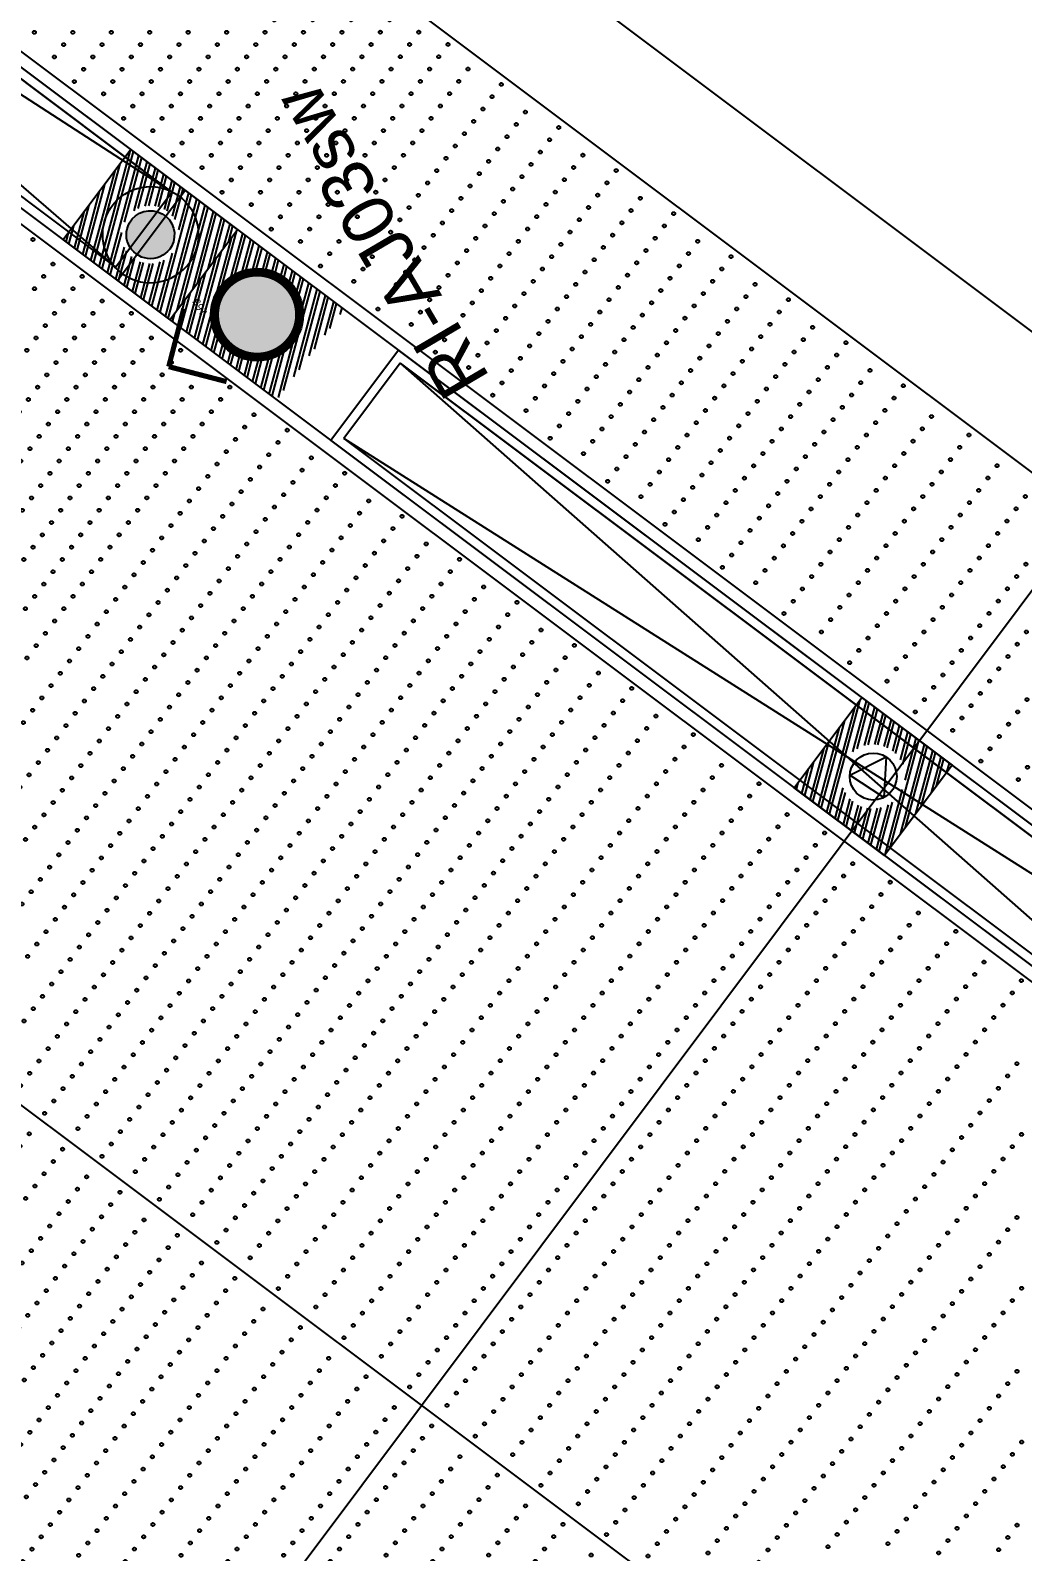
# Model space of a CAD drawing. Header units: millimetres. Extents: x 768159 to 833032, y -1374957 to -1225629.
# Drawn here: x 811909 to 813845, y -1365417 to -1362451 of the extents above; entities that cross this region are included whole.
import ezdxf
from ezdxf.enums import TextEntityAlignment as Align
from ezdxf.xclip import XClip

# ---------------------------------------------------------------- set-up
doc = ezdxf.new("R2010")
doc.units = ezdxf.units.MM
doc.header["$LTSCALE"] = 10
doc.header["$MEASUREMENT"] = 0
doc.header["$XCLIPFRAME"] = 0
doc.linetypes.add('CENTER', pattern=[50.8, 31.75, -6.35, 6.35, -6.35])
for name, color, linetype in [('I—平顶—分格线', 8, 'Continuous'), ('I—平顶—喷淋', 21, 'Continuous'), ('I—平顶—广播（喇叭）', 10, 'Continuous'), ('I—平顶—暖通', 144, 'Continuous'), ('I—平顶—灯具', 62, 'Continuous'), ('I—平顶—造型', 122, 'Continuous')]:
    doc.layers.add(name, color=color, linetype=linetype)
doc.styles.add('ARIAL', font='arial.ttf')
doc.styles.get("Standard").update_dxf_attribs({"font": 'arial.ttf'})
doc.dimstyles.new('標準', dxfattribs={"dimtxt": 2.5, "dimasz": 0.8, "dimexe": 0, "dimexo": 0, "dimgap": 1, "dimtad": 1, "dimdec": 0, "dimzin": 0, "dimdsep": 46, "dimtxsty": 'Standard', "dimblk": 'DOT', "dimcen": 1, "dimaunit": 1, "dimadec": 3, "dimazin": 0, "dimtfac": 1, "dimtdec": 0, "dimtmove": 2, "dimatfit": 3, "dimfxl": 1, "dimtolj": 1, "dimtzin": 0, "dimarcsym": 0})

# ---------------------------------------------------------------- blocks, each defined once
blk = doc.blocks.new('7890')
at = {"layer": 'I—平顶—分格线', "color": 1}
for centre in [(-2890, -20), (-2750, -20), (-2610, -20), (-2470, -20), (-2330, -20), (-2190, -20), (-2050, -20), (-2960, -35), (-2890, -50), (-2820, -35), (-2750, -50), (-2680, -35), (-2610, -50), (-2540, -35), (-2470, -50), (-2400, -35), (-2330, -50), (-2260, -35), (-2190, -50), (-2120, -35), (-2050, -50), (-1980, -35), (-2960, -65), (-2890, -80), (-2820, -65), (-2750, -80), (-2680, -65), (-2610, -80), (-2540, -65), (-2470, -80), (-2400, -65), (-2330, -80), (-2260, -65), (-2190, -80), (-2120, -65), (-2050, -80), (-1980, -65), (-2960, -95), (-2890, -110), (-2820, -95), (-2750, -110), (-2680, -95), (-2610, -110), (-2540, -95), (-2470, -110), (-2400, -95), (-2330, -110), (-2260, -95), (-2190, -110), (-2120, -95), (-2050, -110), (-1980, -95), (-2960, -125), (-2890, -140), (-2820, -125), (-2750, -140), (-2680, -125), (-2610, -140), (-2540, -125), (-2470, -140), (-2400, -125), (-2330, -140), (-2260, -125), (-2190, -140), (-2120, -125), (-2050, -140), (-1980, -125), (-2960, -155), (-2890, -170), (-2820, -155), (-2750, -170), (-2680, -155), (-2610, -170), (-2540, -155), (-2470, -170), (-2400, -155), (-2330, -170), (-2260, -155), (-2190, -170), (-2120, -155), (-2050, -170), (-1980, -155), (-2960, -185), (-2890, -200), (-2820, -185), (-2750, -200), (-2680, -185), (-2610, -200), (-2540, -185), (-2470, -200), (-2400, -185), (-2330, -200), (-2260, -185), (-2190, -200), (-2120, -185), (-2050, -200), (-1980, -185), (-2960, -215), (-2890, -230), (-2820, -215), (-2750, -230), (-2680, -215), (-2610, -230), (-2540, -215), (-2470, -230), (-2400, -215), (-2330, -230), (-2260, -215), (-2190, -230), (-2120, -215), (-2050, -230), (-1980, -215), (-2960, -245), (-2890, -260), (-2820, -245), (-2750, -260), (-2680, -245), (-2610, -260), (-2540, -245), (-2470, -260), (-2400, -245), (-2330, -260), (-2260, -245), (-2190, -260), (-2120, -245), (-2050, -260), (-1980, -245), (-2960, -275), (-2890, -290), (-2820, -275), (-2750, -290), (-2680, -275), (-2610, -290), (-2540, -275), (-2470, -290), (-2400, -275), (-2330, -290), (-2260, -275), (-2190, -290), (-2120, -275), (-2050, -290), (-1980, -275), (-2960, -305), (-2890, -320), (-2820, -305), (-2750, -320), (-2680, -305), (-2610, -320), (-2540, -305), (-2470, -320), (-2400, -305), (-2330, -320), (-2260, -305), (-2190, -320), (-2120, -305), (-2050, -320), (-1980, -305), (-2960, -335), (-2890, -350), (-2820, -335), (-2750, -350), (-2680, -335), (-2610, -350), (-2540, -335), (-2470, -350), (-2400, -335), (-2330, -350), (-2260, -335), (-2190, -350), (-2120, -335), (-2050, -350), (-1980, -335), (-2960, -365), (-2890, -380), (-2820, -365), (-2750, -380), (-2680, -365), (-2610, -380), (-2540, -365), (-2470, -380), (-2400, -365), (-2330, -380), (-2260, -365), (-2190, -380), (-2120, -365), (-2050, -380), (-1980, -365), (-2960, -395), (-2890, -410), (-2820, -395), (-2750, -410), (-2680, -395), (-2610, -410), (-2540, -395), (-2470, -410), (-2400, -395), (-2330, -410), (-2260, -395), (-2190, -410), (-2120, -395), (-2050, -410), (-1980, -395), (-2960, -425), (-2890, -440), (-2820, -425), (-2750, -440), (-2680, -425), (-2610, -440), (-2540, -425), (-2470, -440), (-2400, -425), (-2330, -440), (-2260, -425), (-2190, -440), (-2120, -425), (-2050, -440), (-1980, -425), (-2960, -455), (-2890, -470), (-2820, -455), (-2750, -470), (-2680, -455), (-2610, -470), (-2540, -455), (-2470, -470), (-2400, -455), (-2330, -470), (-2260, -455), (-2190, -470), (-2120, -455), (-2050, -470), (-1980, -455), (-2960, -485), (-2890, -500), (-2820, -485), (-2750, -500), (-2680, -485), (-2610, -500), (-2540, -485), (-2470, -500), (-2400, -485), (-2330, -500), (-2260, -485), (-2190, -500), (-2120, -485), (-2050, -500), (-1980, -485), (-2960, -515), (-2890, -530), (-2820, -515), (-2750, -530), (-2680, -515), (-2610, -530), (-2540, -515), (-2470, -530), (-2400, -515), (-2330, -530), (-2260, -515), (-2190, -530), (-2120, -515), (-2050, -530), (-1980, -515), (-2960, -545), (-2890, -560), (-2820, -545), (-2750, -560), (-2680, -545), (-2610, -560), (-2540, -545), (-2470, -560), (-2400, -545), (-2330, -560), (-2260, -545), (-2190, -560), (-2120, -545), (-2050, -560), (-1980, -545), (-2960, -575), (-2890, -590), (-2820, -575), (-2750, -590), (-2680, -575), (-2610, -590), (-2540, -575), (-2470, -590), (-2400, -575), (-2330, -590), (-2260, -575), (-2190, -590), (-2120, -575), (-2050, -590), (-1980, -575), (-2960, -605), (-2890, -620), (-2820, -605), (-2750, -620), (-2680, -605), (-2610, -620), (-2540, -605), (-2470, -620), (-2400, -605), (-2330, -620), (-2260, -605), (-2190, -620), (-2120, -605), (-2050, -620), (-1980, -605), (-2960, -635), (-2890, -650), (-2820, -635), (-2750, -650), (-2680, -635), (-2610, -650), (-2540, -635), (-2470, -650), (-2400, -635), (-2330, -650), (-2260, -635), (-2190, -650), (-2120, -635), (-2050, -650), (-1980, -635), (-2960, -665), (-2890, -680), (-2820, -665), (-2750, -680), (-2680, -665), (-2610, -680), (-2540, -665), (-2470, -680), (-2400, -665), (-2330, -680), (-2260, -665), (-2190, -680), (-2120, -665), (-2050, -680), (-1980, -665), (-2960, -695), (-2890, -710), (-2820, -695), (-2750, -710), (-2680, -695), (-2610, -710), (-2540, -695), (-2470, -710), (-2400, -695), (-2330, -710), (-2260, -695), (-2190, -710), (-2120, -695), (-2050, -710), (-1980, -695), (-2960, -725), (-2890, -740), (-2820, -725), (-2750, -740), (-2680, -725), (-2610, -740), (-2540, -725), (-2470, -740), (-2400, -725), (-2330, -740), (-2260, -725), (-2190, -740), (-2120, -725), (-2050, -740), (-1980, -725), (-2960, -755), (-2890, -770), (-2820, -755), (-2750, -770), (-2680, -755), (-2610, -770), (-2540, -755), (-2470, -770), (-2400, -755), (-2330, -770), (-2260, -755), (-2190, -770), (-2120, -755), (-2050, -770), (-1980, -755), (-2960, -785), (-2890, -800), (-2820, -785), (-2750, -800), (-2680, -785), (-2610, -800), (-2540, -785), (-2470, -800), (-2400, -785), (-2330, -800), (-2260, -785), (-2190, -800), (-2120, -785), (-2050, -800), (-1980, -785), (-2960, -815), (-2890, -830), (-2820, -815), (-2750, -830), (-2680, -815), (-2610, -830), (-2540, -815), (-2470, -830), (-2400, -815), (-2330, -830), (-2260, -815), (-2190, -830), (-2120, -815), (-2050, -830), (-1980, -815), (-2960, -845), (-2890, -860), (-2820, -845), (-2750, -860), (-2680, -845), (-2610, -860), (-2540, -845), (-2470, -860), (-2400, -845), (-2330, -860), (-2260, -845), (-2190, -860), (-2120, -845), (-2050, -860), (-1980, -845), (-2960, -875), (-2890, -890), (-2820, -875), (-2750, -890), (-2680, -875), (-2610, -890), (-2540, -875), (-2470, -890), (-2400, -875), (-2330, -890), (-2260, -875), (-2190, -890), (-2120, -875), (-2050, -890), (-1980, -875), (-2960, -905), (-2890, -920), (-2820, -905), (-2750, -920), (-2680, -905), (-2610, -920), (-2540, -905), (-2470, -920), (-2400, -905), (-2330, -920), (-2260, -905), (-2190, -920), (-2120, -905), (-2050, -920), (-1980, -905), (-2960, -935), (-2890, -950), (-2820, -935), (-2750, -950), (-2680, -935), (-2610, -950), (-2540, -935), (-2470, -950), (-2400, -935), (-2330, -950), (-2260, -935), (-2190, -950), (-2120, -935), (-2050, -950), (-1980, -935), (-2960, -965), (-2890, -980), (-2820, -965), (-2750, -980), (-2680, -965), (-2610, -980), (-2540, -965), (-2470, -980), (-2400, -965), (-2330, -980), (-2260, -965), (-2190, -980), (-2120, -965), (-2050, -980), (-1980, -965), (-2960, -995), (-2890, -1010), (-2820, -995), (-2750, -1010), (-2680, -995), (-2610, -1010), (-2540, -995), (-2470, -1010), (-2400, -995), (-2330, -1010), (-2260, -995), (-2190, -1010), (-2120, -995), (-2050, -1010), (-1980, -995), (-2960, -1025), (-2890, -1040), (-2820, -1025), (-2750, -1040), (-2680, -1025), (-2610, -1040), (-2540, -1025), (-2470, -1040), (-2400, -1025), (-2330, -1040), (-2260, -1025), (-2190, -1040), (-2120, -1025), (-2050, -1040), (-1980, -1025), (-2960, -1055), (-2890, -1070), (-2820, -1055), (-2750, -1070), (-2680, -1055), (-2610, -1070), (-2540, -1055), (-2470, -1070), (-2400, -1055), (-2330, -1070), (-2260, -1055), (-2190, -1070), (-2120, -1055), (-2050, -1070), (-1980, -1055), (-2960, -1085), (-2890, -1100), (-2820, -1085), (-2750, -1100), (-2680, -1085), (-2610, -1100), (-2540, -1085), (-2470, -1100), (-2400, -1085), (-2330, -1100), (-2260, -1085), (-2190, -1100), (-2120, -1085), (-2050, -1100), (-1980, -1085), (-2960, -1115), (-2890, -1130), (-2820, -1115), (-2750, -1130), (-2680, -1115), (-2610, -1130), (-2540, -1115), (-2470, -1130), (-2400, -1115), (-2330, -1130), (-2260, -1115), (-2190, -1130), (-2120, -1115), (-2050, -1130), (-1980, -1115), (-2960, -1145), (-2820, -1145), (-2680, -1145), (-2540, -1145), (-2400, -1145), (-2260, -1145), (-2120, -1145), (-1980, -1145), (-2960, -1175), (-2890, -1160), (-2820, -1175), (-2750, -1160), (-2680, -1175), (-2610, -1160), (-2540, -1175), (-2470, -1160), (-2400, -1175), (-2330, -1160), (-2260, -1175), (-2190, -1160), (-2120, -1175), (-2050, -1160), (-1980, -1175), (-2960, -1205), (-2890, -1190), (-2820, -1205), (-2750, -1190), (-2680, -1205), (-2610, -1190), (-2540, -1205), (-2470, -1190), (-2400, -1205), (-2330, -1190), (-2260, -1205), (-2190, -1190), (-2120, -1205), (-2050, -1190), (-1980, -1205), (-2960, -1235), (-2890, -1220), (-2820, -1235), (-2750, -1220), (-2680, -1235), (-2610, -1220), (-2540, -1235), (-2470, -1220), (-2400, -1235), (-2330, -1220), (-2260, -1235), (-2190, -1220), (-2120, -1235), (-2050, -1220), (-1980, -1235), (-2960, -1265), (-2890, -1250), (-2820, -1265), (-2750, -1250), (-2680, -1265), (-2610, -1250), (-2540, -1265), (-2470, -1250), (-2400, -1265), (-2330, -1250), (-2260, -1265), (-2190, -1250), (-2120, -1265), (-2050, -1250), (-1980, -1265), (-2960, -1295), (-2890, -1280), (-2820, -1295), (-2750, -1280), (-2680, -1295), (-2610, -1280), (-2540, -1295), (-2470, -1280), (-2400, -1295), (-2330, -1280), (-2260, -1295), (-2190, -1280), (-2120, -1295), (-2050, -1280), (-1980, -1295), (-2960, -1325), (-2890, -1310), (-2820, -1325), (-2750, -1310), (-2680, -1325), (-2610, -1310), (-2540, -1325), (-2470, -1310), (-2400, -1325), (-2330, -1310), (-2260, -1325), (-2190, -1310), (-2120, -1325), (-2050, -1310), (-1980, -1325), (-2960, -1355), (-2890, -1340), (-2820, -1355), (-2750, -1340), (-2680, -1355), (-2610, -1340), (-2540, -1355), (-2470, -1340), (-2400, -1355), (-2330, -1340), (-2260, -1355), (-2190, -1340), (-2120, -1355), (-2050, -1340), (-1980, -1355), (-2960, -1385), (-2890, -1370), (-2820, -1385), (-2750, -1370), (-2680, -1385), (-2610, -1370), (-2540, -1385), (-2470, -1370), (-2400, -1385), (-2330, -1370), (-2260, -1385), (-2190, -1370), (-2120, -1385), (-2050, -1370), (-1980, -1385)]:
    blk.add_circle(centre, 3, dxfattribs=at)
at = {"layer": 'I—平顶—分格线', "color": 3}
for centre in [(-1910, -20), (-1750, -20), (-1590, -20), (-1430, -20), (-1270, -20), (-1110, -20), (-1910, -50), (-1830, -35), (-1750, -50), (-1670, -35), (-1590, -50), (-1510, -35), (-1430, -50), (-1350, -35), (-1270, -50), (-1190, -35), (-1110, -50), (-1030, -35), (-1910, -80), (-1830, -65), (-1750, -80), (-1670, -65), (-1590, -80), (-1510, -65), (-1430, -80), (-1350, -65), (-1270, -80), (-1190, -65), (-1110, -80), (-1030, -65), (-1910, -110), (-1830, -95), (-1750, -110), (-1670, -95), (-1590, -110), (-1510, -95), (-1430, -110), (-1350, -95), (-1270, -110), (-1190, -95), (-1110, -110), (-1030, -95), (-1910, -140), (-1830, -125), (-1750, -140), (-1670, -125), (-1590, -140), (-1510, -125), (-1430, -140), (-1350, -125), (-1270, -140), (-1190, -125), (-1110, -140), (-1030, -125), (-1910, -170), (-1830, -155), (-1750, -170), (-1670, -155), (-1590, -170), (-1510, -155), (-1430, -170), (-1350, -155), (-1270, -170), (-1190, -155), (-1110, -170), (-1030, -155), (-1910, -200), (-1830, -185), (-1750, -200), (-1670, -185), (-1590, -200), (-1510, -185), (-1430, -200), (-1350, -185), (-1270, -200), (-1190, -185), (-1110, -200), (-1030, -185), (-1910, -230), (-1830, -215), (-1750, -230), (-1670, -215), (-1590, -230), (-1510, -215), (-1430, -230), (-1350, -215), (-1270, -230), (-1190, -215), (-1110, -230), (-1030, -215), (-1910, -260), (-1830, -245), (-1750, -260), (-1670, -245), (-1590, -260), (-1510, -245), (-1430, -260), (-1350, -245), (-1270, -260), (-1190, -245), (-1110, -260), (-1030, -245), (-1910, -290), (-1830, -275), (-1750, -290), (-1670, -275), (-1590, -290), (-1510, -275), (-1430, -290), (-1350, -275), (-1270, -290), (-1190, -275), (-1110, -290), (-1030, -275), (-1910, -320), (-1830, -305), (-1750, -320), (-1670, -305), (-1590, -320), (-1510, -305), (-1430, -320), (-1350, -305), (-1270, -320), (-1190, -305), (-1110, -320), (-1030, -305), (-1910, -350), (-1830, -335), (-1750, -350), (-1670, -335), (-1590, -350), (-1510, -335), (-1430, -350), (-1350, -335), (-1270, -350), (-1190, -335), (-1110, -350), (-1030, -335), (-1910, -380), (-1830, -365), (-1750, -380), (-1670, -365), (-1590, -380), (-1510, -365), (-1430, -380), (-1350, -365), (-1270, -380), (-1190, -365), (-1110, -380), (-1030, -365), (-1910, -410), (-1830, -395), (-1750, -410), (-1670, -395), (-1590, -410), (-1510, -395), (-1430, -410), (-1350, -395), (-1270, -410), (-1190, -395), (-1110, -410), (-1030, -395), (-1910, -440), (-1830, -425), (-1750, -440), (-1670, -425), (-1590, -440), (-1510, -425), (-1430, -440), (-1350, -425), (-1270, -440), (-1190, -425), (-1110, -440), (-1030, -425), (-1910, -470), (-1830, -455), (-1750, -470), (-1670, -455), (-1590, -470), (-1510, -455), (-1430, -470), (-1350, -455), (-1270, -470), (-1190, -455), (-1110, -470), (-1030, -455), (-1910, -500), (-1830, -485), (-1750, -500), (-1670, -485), (-1590, -500), (-1510, -485), (-1430, -500), (-1350, -485), (-1270, -500), (-1190, -485), (-1110, -500), (-1030, -485), (-1910, -530), (-1830, -515), (-1750, -530), (-1670, -515), (-1590, -530), (-1510, -515), (-1430, -530), (-1350, -515), (-1270, -530), (-1190, -515), (-1110, -530), (-1030, -515), (-1910, -560), (-1830, -545), (-1750, -560), (-1670, -545), (-1590, -560), (-1510, -545), (-1430, -560), (-1350, -545), (-1270, -560), (-1190, -545), (-1110, -560), (-1030, -545), (-1910, -590), (-1830, -575), (-1750, -590), (-1670, -575), (-1590, -590), (-1510, -575), (-1430, -590), (-1350, -575), (-1270, -590), (-1190, -575), (-1110, -590), (-1030, -575), (-1910, -620), (-1830, -605), (-1750, -620), (-1670, -605), (-1590, -620), (-1510, -605), (-1430, -620), (-1350, -605), (-1270, -620), (-1190, -605), (-1110, -620), (-1030, -605), (-1910, -650), (-1830, -635), (-1750, -650), (-1670, -635), (-1590, -650), (-1510, -635), (-1430, -650), (-1350, -635), (-1270, -650), (-1190, -635), (-1110, -650), (-1030, -635), (-1910, -680), (-1830, -665), (-1750, -680), (-1670, -665), (-1590, -680), (-1510, -665), (-1430, -680), (-1350, -665), (-1270, -680), (-1190, -665), (-1110, -680), (-1030, -665), (-1910, -710), (-1830, -695), (-1750, -710), (-1670, -695), (-1590, -710), (-1510, -695), (-1430, -710), (-1350, -695), (-1270, -710), (-1190, -695), (-1110, -710), (-1030, -695), (-1910, -740), (-1830, -725), (-1750, -740), (-1670, -725), (-1590, -740), (-1510, -725), (-1430, -740), (-1350, -725), (-1270, -740), (-1190, -725), (-1110, -740), (-1030, -725), (-1910, -770), (-1830, -755), (-1750, -770), (-1670, -755), (-1590, -770), (-1510, -755), (-1430, -770), (-1350, -755), (-1270, -770), (-1190, -755), (-1110, -770), (-1030, -755), (-1910, -800), (-1830, -785), (-1750, -800), (-1670, -785), (-1590, -800), (-1510, -785), (-1430, -800), (-1350, -785), (-1270, -800), (-1190, -785), (-1110, -800), (-1030, -785), (-1910, -830), (-1830, -815), (-1750, -830), (-1670, -815), (-1590, -830), (-1510, -815), (-1430, -830), (-1350, -815), (-1270, -830), (-1190, -815), (-1110, -830), (-1030, -815), (-1910, -860), (-1830, -845), (-1750, -860), (-1670, -845), (-1590, -860), (-1510, -845), (-1430, -860), (-1350, -845), (-1270, -860), (-1190, -845), (-1110, -860), (-1030, -845), (-1910, -890), (-1830, -875), (-1750, -890), (-1670, -875), (-1590, -890), (-1510, -875), (-1430, -890), (-1350, -875), (-1270, -890), (-1190, -875), (-1110, -890), (-1030, -875), (-1910, -920), (-1830, -905), (-1750, -920), (-1670, -905), (-1590, -920), (-1510, -905), (-1430, -920), (-1350, -905), (-1270, -920), (-1190, -905), (-1110, -920), (-1030, -905), (-1910, -950), (-1830, -935), (-1750, -950), (-1670, -935), (-1590, -950), (-1510, -935), (-1430, -950), (-1350, -935), (-1270, -950), (-1190, -935), (-1110, -950), (-1030, -935), (-1910, -980), (-1830, -965), (-1750, -980), (-1670, -965), (-1590, -980), (-1510, -965), (-1430, -980), (-1350, -965), (-1270, -980), (-1190, -965), (-1110, -980), (-1030, -965), (-1910, -1010), (-1830, -995), (-1750, -1010), (-1670, -995), (-1590, -1010), (-1510, -995), (-1430, -1010), (-1350, -995), (-1270, -1010), (-1190, -995), (-1110, -1010), (-1030, -995), (-1910, -1040), (-1830, -1025), (-1750, -1040), (-1670, -1025), (-1590, -1040), (-1510, -1025), (-1430, -1040), (-1350, -1025), (-1270, -1040), (-1190, -1025), (-1110, -1040), (-1030, -1025), (-1910, -1070), (-1830, -1055), (-1750, -1070), (-1670, -1055), (-1590, -1070), (-1510, -1055), (-1430, -1070), (-1350, -1055), (-1270, -1070), (-1190, -1055), (-1110, -1070), (-1030, -1055), (-1910, -1100), (-1830, -1085), (-1750, -1100), (-1670, -1085), (-1590, -1100), (-1510, -1085), (-1430, -1100), (-1350, -1085), (-1270, -1100), (-1190, -1085), (-1110, -1100), (-1030, -1085), (-1910, -1130), (-1830, -1115), (-1750, -1130), (-1670, -1115), (-1590, -1130), (-1510, -1115), (-1430, -1130), (-1350, -1115), (-1270, -1130), (-1190, -1115), (-1110, -1130), (-1030, -1115), (-1830, -1145), (-1670, -1145), (-1510, -1145), (-1350, -1145), (-1190, -1145), (-1030, -1145), (-1910, -1160), (-1830, -1175), (-1750, -1160), (-1670, -1175), (-1590, -1160), (-1510, -1175), (-1430, -1160), (-1350, -1175), (-1270, -1160), (-1190, -1175), (-1110, -1160), (-1030, -1175), (-1910, -1190), (-1830, -1205), (-1750, -1190), (-1670, -1205), (-1590, -1190), (-1510, -1205), (-1430, -1190), (-1350, -1205), (-1270, -1190), (-1190, -1205), (-1110, -1190), (-1030, -1205), (-1910, -1220), (-1830, -1235), (-1750, -1220), (-1670, -1235), (-1590, -1220), (-1510, -1235), (-1430, -1220), (-1350, -1235), (-1270, -1220), (-1190, -1235), (-1110, -1220), (-1030, -1235), (-1910, -1250), (-1830, -1265), (-1750, -1250), (-1670, -1265), (-1590, -1250), (-1510, -1265), (-1430, -1250), (-1350, -1265), (-1270, -1250), (-1190, -1265), (-1110, -1250), (-1030, -1265), (-1910, -1280), (-1830, -1295), (-1750, -1280), (-1670, -1295), (-1590, -1280), (-1510, -1295), (-1430, -1280), (-1350, -1295), (-1270, -1280), (-1190, -1295), (-1110, -1280), (-1030, -1295), (-1910, -1310), (-1830, -1325), (-1750, -1310), (-1670, -1325), (-1590, -1310), (-1510, -1325), (-1430, -1310), (-1350, -1325), (-1270, -1310), (-1190, -1325), (-1110, -1310), (-1030, -1325), (-1910, -1340), (-1830, -1355), (-1750, -1340), (-1670, -1355), (-1590, -1340), (-1510, -1355), (-1430, -1340), (-1350, -1355), (-1270, -1340), (-1190, -1355), (-1110, -1340), (-1030, -1355), (-1910, -1370), (-1830, -1385), (-1750, -1370), (-1670, -1385), (-1590, -1370), (-1510, -1385), (-1430, -1370), (-1350, -1385), (-1270, -1370), (-1190, -1385), (-1110, -1370), (-1030, -1385)]:
    blk.add_circle(centre, 3, dxfattribs=at)
at = {"layer": 'I—平顶—分格线'}
for centre in [(-940, -170), (-940, -200), (-940, -230), (-940, -260), (-940, -290), (-850, -275), (-940, -320), (-850, -305), (-940, -350), (-850, -335), (-940, -380), (-850, -365), (-940, -410), (-850, -395), (-760, -410), (-940, -440), (-850, -425), (-760, -440), (-940, -470), (-850, -455), (-760, -470), (-940, -500), (-850, -485), (-760, -500), (-940, -530), (-850, -515), (-760, -530), (-670, -515), (-940, -560), (-850, -545), (-760, -560), (-670, -545), (-940, -590), (-850, -575), (-760, -590), (-670, -575), (-940, -620), (-850, -605), (-760, -620), (-670, -605), (-940, -650), (-850, -635), (-760, -650), (-670, -635), (-580, -650), (-940, -680), (-850, -665), (-760, -680), (-670, -665), (-580, -680), (-940, -710), (-850, -695), (-760, -710), (-670, -695), (-580, -710), (-940, -740), (-850, -725), (-760, -740), (-670, -725), (-580, -740), (-940, -770), (-850, -755), (-760, -770), (-670, -755), (-580, -770), (-490, -755), (-940, -800), (-850, -785), (-760, -800), (-670, -785), (-580, -800), (-490, -785), (-940, -830), (-850, -815), (-760, -830), (-670, -815), (-580, -830), (-490, -815), (-940, -860), (-850, -845), (-760, -860), (-670, -845), (-580, -860), (-490, -845), (-940, -890), (-850, -875), (-760, -890), (-670, -875), (-580, -890), (-490, -875), (-400, -890), (-940, -920), (-850, -905), (-760, -920), (-670, -905), (-580, -920), (-490, -905), (-400, -920), (-940, -950), (-850, -935), (-760, -950), (-670, -935), (-580, -950), (-490, -935), (-400, -950), (-940, -980), (-850, -965), (-760, -980), (-670, -965), (-580, -980), (-490, -965), (-940, -1010), (-850, -995), (-760, -1010), (-670, -995), (-580, -1010), (-490, -995), (-940, -1040), (-850, -1025), (-760, -1040), (-670, -1025), (-580, -1040), (-490, -1025), (-940, -1070), (-850, -1055), (-760, -1070), (-670, -1055), (-580, -1070), (-940, -1100), (-850, -1085), (-760, -1100), (-670, -1085), (-940, -1130), (-850, -1115), (-760, -1130), (-670, -1115), (-850, -1145), (-670, -1145), (-940, -1160), (-850, -1175), (-760, -1160), (-940, -1190), (-850, -1205), (-760, -1190), (-940, -1220), (-850, -1235), (-760, -1220), (-940, -1250), (-850, -1265), (-760, -1250), (-940, -1280), (-850, -1295), (-760, -1280), (-670, -1295), (-940, -1310), (-850, -1325), (-760, -1310), (-670, -1325), (-940, -1340), (-850, -1355), (-760, -1340), (-670, -1355), (-940, -1370), (-850, -1385), (-760, -1370), (-670, -1385)]:
    blk.add_circle(centre, 3, dxfattribs=at)
blk = doc.blocks.new('4560')
at = {"layer": 'I—平顶—分格线'}
for centre in [(-380, -20), (-260, -20), (-140, -20), (-20, -20), (-440, -35), (-380, -50), (-320, -35), (-260, -50), (-200, -35), (-140, -50), (-80, -35), (-20, -50), (-380, -80), (-320, -65), (-260, -80), (-200, -65), (-140, -80), (-80, -65), (-20, -80), (-380, -110), (-320, -95), (-260, -110), (-200, -95), (-140, -110), (-80, -95), (-20, -110), (-320, -125), (-260, -140), (-200, -125), (-140, -140), (-80, -125), (-20, -140), (-320, -155), (-260, -170), (-200, -155), (-140, -170), (-80, -155), (-20, -170), (-320, -185), (-260, -200), (-200, -185), (-140, -200), (-80, -185), (-20, -200), (-320, -215), (-260, -230), (-200, -215), (-140, -230), (-80, -215), (-20, -230), (-380, -260), (-320, -245), (-260, -260), (-200, -245), (-140, -260), (-80, -245), (-20, -260), (-380, -290), (-320, -275), (-260, -290), (-200, -275), (-140, -290), (-80, -275), (-20, -290), (-440, -305), (-380, -320), (-320, -305), (-260, -320), (-200, -305), (-140, -320), (-80, -305), (-20, -320), (-500, -350), (-440, -335), (-380, -350), (-320, -335), (-260, -350), (-200, -335), (-140, -350), (-80, -335), (-20, -350), (-500, -380), (-440, -365), (-380, -380), (-320, -365), (-260, -380), (-200, -365), (-140, -380), (-80, -365), (-20, -380), (-560, -395), (-500, -410), (-440, -395), (-380, -410), (-320, -395), (-260, -410), (-200, -395), (-140, -410), (-80, -395), (-20, -410), (-620, -440), (-560, -425), (-500, -440), (-440, -425), (-380, -440), (-320, -425), (-260, -440), (-200, -425), (-140, -440), (-80, -425), (-20, -440), (-620, -470), (-560, -455), (-500, -470), (-440, -455), (-380, -470), (-320, -455), (-260, -470), (-200, -455), (-140, -470), (-80, -455), (-20, -470), (-680, -485), (-620, -500), (-560, -485), (-500, -500), (-440, -485), (-380, -500), (-320, -485), (-260, -500), (-200, -485), (-140, -500), (-80, -485), (-20, -500), (-620, -530), (-560, -515), (-500, -530), (-440, -515), (-380, -530), (-320, -515), (-260, -530), (-200, -515), (-140, -530), (-80, -515), (-20, -530), (-620, -560), (-560, -545), (-500, -560), (-440, -545), (-380, -560), (-320, -545), (-260, -560), (-200, -545), (-140, -560), (-80, -545), (-20, -560), (-560, -575), (-500, -590), (-440, -575), (-380, -590), (-320, -575), (-260, -590), (-200, -575), (-140, -590), (-80, -575), (-20, -590), (-560, -605), (-500, -620), (-440, -605), (-380, -620), (-320, -605), (-260, -620), (-200, -605), (-140, -620), (-80, -605), (-20, -620), (-560, -635), (-500, -650), (-440, -635), (-380, -650), (-320, -635), (-260, -650), (-200, -635), (-140, -650), (-80, -635), (-20, -650), (-500, -680), (-440, -665), (-380, -680), (-320, -665), (-260, -680), (-200, -665), (-140, -680), (-80, -665), (-20, -680), (-500, -710), (-440, -695), (-380, -710), (-320, -695), (-260, -710), (-200, -695), (-140, -710), (-80, -695), (-20, -710), (-500, -740), (-440, -725), (-380, -740), (-320, -725), (-260, -740), (-200, -725), (-140, -740), (-80, -725), (-20, -740), (-440, -755), (-380, -770), (-320, -755), (-260, -770), (-200, -755), (-140, -770), (-80, -755), (-20, -770), (-440, -785), (-380, -800), (-320, -785), (-260, -800), (-200, -785), (-140, -800), (-80, -785), (-20, -800), (-440, -815), (-380, -830), (-320, -815), (-260, -830), (-200, -815), (-140, -830), (-80, -815), (-20, -830), (-380, -860), (-320, -845), (-260, -860), (-200, -845), (-140, -860), (-80, -845), (-20, -860), (-380, -890), (-320, -875), (-260, -890), (-200, -875), (-140, -890), (-80, -875), (-20, -890), (-320, -905), (-260, -920), (-200, -905), (-140, -920), (-80, -905), (-20, -920), (-320, -935), (-260, -950), (-200, -935), (-140, -950), (-80, -935), (-20, -950), (-320, -965), (-260, -980), (-200, -965), (-140, -980), (-80, -965), (-20, -980), (-260, -1010), (-200, -995), (-140, -1010), (-80, -995), (-20, -1010), (-260, -1040), (-200, -1025), (-140, -1040), (-80, -1025), (-20, -1040), (-200, -1055), (-140, -1070), (-80, -1055), (-20, -1070), (-200, -1085), (-140, -1100), (-80, -1085), (-20, -1100), (-200, -1115), (-140, -1130), (-80, -1115), (-20, -1130), (-80, -1145), (-140, -1160), (-80, -1175), (-20, -1160), (-140, -1190), (-80, -1205), (-20, -1190), (-140, -1220), (-80, -1235), (-20, -1220), (-80, -1265), (-20, -1250), (-80, -1295), (-20, -1280), (-20, -1310), (-20, -1340), (-20, -1370)]:
    blk.add_circle(centre, 3, dxfattribs=at)
blk = doc.blocks.new('*U1713')
for p, q in [((-968.6, 85.3), (-56.9, 85.3)), ((-56.9, 85.3), (-56.9, 0)), ((-64, 78.2), (-961.5, 78.2)), ((-961.5, 78.2), (-64, 78.2)), ((-64, 78.2), (-961.5, 7.1)), ((-961.5, 78.2), (-64, 7.1)), ((-64, 78.2), (-64, 7.1)), ((-56.9, 0), (-968.6, 0)), ((-64, 7.1), (-961.5, 7.1))]:
    blk.add_line(p, q)
blk = doc.blocks.new('*U1708')
for p, q in [((-1019, 85.3), (1.3, 85.3)), ((-1019, 0), (-1019, 85.3)), ((-5.9, 78.2), (-1011.9, 78.2)), ((-1011.9, 78.2), (-5.9, 78.2)), ((-1011.9, 7.1), (-1011.9, 78.2)), ((-5.9, 78.2), (-1011.9, 7.1)), ((-1011.9, 78.2), (-5.9, 7.1)), ((1.3, 0), (-1019, 0)), ((-5.9, 7.1), (-1011.9, 7.1))]:
    blk.add_line(p, q)
blk = doc.blocks.new('吸顶扬声器')
for p, q in [((-58, -33.5), (0, 67)), ((0, 67), (58, -33.5)), ((58, -33.5), (-58, -33.5))]:
    blk.add_line(p, q)
blk.add_circle((0, 0), 67.2)
blk = doc.blocks.new('上下喷1111')
h = blk.add_hatch(color=256)
h.dxf.hatch_style = 1
edge = h.paths.add_edge_path()
edge.add_arc((0, 0), 0.5, 0, 180)
edge.add_arc((0, 0), 0.5, 180, 360)
at = {"elevation": 0}
for points in [[(-1, 0, -1), (1, 0, 0.084041)], [(-1, 0, 1), (1, 0, -0.084041)]]:
    blk.add_lwpolyline(points, format="xyb", dxfattribs=at)
blk.add_lwpolyline([(0.5, 0, 1), (-0.5, 0, 1)], format="xyb", close=True, dxfattribs=at)
blk = doc.blocks.new('*D175')
at = {"layer": 'Defpoints', "color": 0, "transparency": 16777216}
for p in [(82.5, 69.3), (82.5, 0), (-82.5, 0)]:
    blk.add_point(p, dxfattribs=at)
at = {"color": 0, "transparency": 16777216, "insert": (69.3, 88.9), "char_height": 15, "attachment_point": 5}
blk.add_mtext('\\A1;165', dxfattribs=at)
blk = doc.blocks.new('_Dot')
at = {"color": 0, "linetype": 'ByBlock', "lineweight": -2}
blk.add_line((-0.5, 0), (-1, 0), dxfattribs=at)
at = {"color": 0, "linetype": 'ByBlock', "const_width": 0.5}
blk.add_lwpolyline([(-0.25, 0, 1), (0.25, 0, 1)], format="xyb", close=True, dxfattribs=at)
blk = doc.blocks.new('*U171')
h = blk.add_hatch(color=256)
edge = h.paths.add_edge_path()
edge.add_arc((0, 0), 82.5, -90, 90, ccw=False)
edge.add_arc((0, 0), 82.5, 90, 270, ccw=False)
at = {"const_width": 16.5}
blk.add_lwpolyline([(82.5, 0, 0.414214), (0, 82.5, 0.414214), (-82.5, 0, 0.414214), (0, -82.5, 0.414214)], format="xyb", close=True, dxfattribs=at)
dim = blk.add_linear_dim(base=(82.5, 69.3), p1=(-82.5, 0), p2=(82.5, 0), dimstyle='標準', override={"dimtxt": 15, "dimgap": 5, "dimse1": 1, "dimse2": 1, "dimsd1": 1, "dimsd2": 1})
dim.commit()
dim.dimension.update_dxf_attribs({"geometry": '*D175', "text_midpoint": (69.3, 88.9), "dimtype": 160})
blk = doc.blocks.new('*U172')
at = {"const_width": 10}
for points in [[(0, 200), (-82.5, 117.5)], [(0, 200), (82.5, 117.5)]]:
    blk.add_lwpolyline(points, dxfattribs=at)
blk.add_blockref('*U171', (0, 0))
at = {"style": 'ARIAL'}
blk.add_text('RI-AJ03sw', height=100, dxfattribs=at).set_placement((0, -280.2), align=Align.MIDDLE_CENTER)
blk.add_text('RI-AJ03sw', height=100, dxfattribs=at).set_placement((0, -280.2), align=Align.MIDDLE_CENTER)
blk = doc.blocks.new('P1-2-T1')
at = {"layer": 'I—平顶—分格线', "extrusion": (3.04932e-09, 4.55444e-09, 1)}
h = blk.add_hatch(dxfattribs=at)
h.set_pattern_fill('ANSI32', color=256, scale=50, angle=66.8453)
h.set_pattern_definition([(111.8453421, (-1068506.924, 545886.728), (-17.40359338, -6.97692178), []), (111.8453421, (-1068503.449, 545894.855), (-17.40359338, -6.97692178), [])])
edge = h.paths.add_edge_path(flags=16)
edge.add_arc((385331.1, -57545.4), 56.2, 0, 360)
h.paths.add_polyline_path([(385461.1, -57655.3), (385461, -57435.3), (385201, -57435.4), (385201.1, -57655.4)])
h = blk.add_hatch(dxfattribs=at)
h.set_pattern_fill('ANSI32', color=256, scale=50, angle=66.8453)
h.set_pattern_definition([(111.8453421, (-1077466.836, 542866.625), (-17.40359338, -6.97692178), []), (111.8453421, (-1077463.36, 542874.752), (-17.40359338, -6.97692178), [])])
edge = h.paths.add_edge_path(flags=16)
edge.add_arc((385591.1, -57545.4), 88.2, 0, 360)
h.paths.add_polyline_path([(385461, -57435.5), (385461.1, -57655.5), (385721.1, -57655.4), (385721, -57435.5)])
h = blk.add_hatch(dxfattribs=at)
h.set_pattern_fill('ANSI32', color=256, scale=50, angle=66.8453)
h.set_pattern_definition([(111.8453421, (-1075944.628, 545886.717), (-17.40359338, -6.97692178), []), (111.8453421, (-1075941.153, 545894.844), (-17.40359338, -6.97692178), [])])
edge = h.paths.add_edge_path(flags=16)
edge.add_arc((387093.2, -57545.4), 62.5, 0, 360)
h.paths.add_polyline_path([(386983.2, -57655.3), (386983.3, -57435.4), (387203.3, -57435.4), (387203.2, -57655.4)])
at = {"layer": 'I—平顶—分格线', "extrusion": (3.04932e-09, 4.55444e-09, 1), "elevation": 0}
for points in [[(387123.3, -61780.1), (387123.3, -56330.8)], [(388593.3, -61780.1), (388593.3, -56330.8)], [(390093.3, -61780.2), (390093.3, -56330.8)], [(380923.3, -56665.4), (399263.3, -56665.4)], [(380923.3, -56885.4), (399263.3, -56885.4)], [(380923.3, -59055.4), (399263.3, -59055.4)], [(380923.3, -61225.4), (399263.3, -61225.4)], [(380923.3, -61445.4), (399263.3, -61445.4)]]:
    blk.add_lwpolyline(points, dxfattribs=at)
at = {"layer": 'I—平顶—造型', "elevation": 0}
for points in [[(399263.3, -57410.4), (380923.3, -57410.4)], [(380923.3, -57680.4), (399263.3, -57680.4)]]:
    blk.add_lwpolyline(points, dxfattribs=at)
at = {"layer": 'I—平顶—造型', "extrusion": (3.04932e-09, 4.55444e-09, 1), "elevation": 0}
for points in [[(380923.3, -57435.4), (399263.3, -57435.4)], [(380923.3, -57655.4), (399263.3, -57655.4)], [(380923.3, -60455.4), (399263.3, -60455.4)], [(380923.3, -60675.4), (399263.3, -60675.4)]]:
    blk.add_lwpolyline(points, dxfattribs=at)
for points in [[(385461.1, -57655.3), (385461, -57435.3), (385201, -57435.4), (385201.1, -57655.4)], [(386983.2, -57655.4), (386983.3, -57435.4), (387203.3, -57435.4), (387203.2, -57655.4)]]:
    blk.add_lwpolyline(points, close=True, dxfattribs=at)
at = {"layer": 'I—平顶—造型'}
blk.add_circle((385591.1, -57545.4, 0), 90, dxfattribs=at)
at = {"layer": 'I—平顶—分格线', "extrusion": (3.04932e-09, 4.55444e-09, 1)}
ref = blk.add_blockref('4560', (385593.3, -56880.4, 0), dxfattribs=at)
XClip(ref).set_block_clipping_path([(-2999.9999794373, -519.8366270046), (13939.7623225741, -5)])
ref = blk.add_blockref('7890', (388593.3, -56880.4, 0), dxfattribs=at)
XClip(ref).set_block_clipping_path([(-2999.9999794368, -523.5144000007), (10939.7623225741, -5)])
ref = blk.add_blockref('4560', (385593.3, -57655.4, 0), dxfattribs=at)
XClip(ref).set_block_clipping_path([(-3000, -1399.9999999997), (0, -24.9999554021)])
ref = blk.add_blockref('7890', (388593.3, -57655.4, 0), dxfattribs=at)
XClip(ref).set_block_clipping_path([(-3000, -1399.9999999998), (0, -24.9997951717)])
ref = blk.add_blockref('7890', (388593.3, -59055.4, 0), dxfattribs=at)
XClip(ref).set_block_clipping_path([(-3000, -1375.0414860503), (0, -0.0000259745)])
at = {"layer": 'I—平顶—喷淋', "extrusion": (-1.28326e-09, -9.5915e-09, 1), "xscale": -93.75000000000004, "yscale": 93.74999999999979, "zscale": 93.75000000000031, "rotation": 187.7021762255471}
blk.add_blockref('上下喷1111', (385331.1, -57545.4, 0), dxfattribs=at)
at = {"layer": 'I—平顶—广播（喇叭）', "extrusion": (3.04932e-09, 4.55444e-09, 1), "xscale": 0.6819941887379671, "yscale": 0.6819941887379671, "zscale": 0.6819941887379671, "rotation": 3.477951474170121}
blk.add_blockref('吸顶扬声器', (387093.3, -57545.3, 0), dxfattribs=at)
at = {"layer": 'I—平顶—暖通', "extrusion": (-3.04932e-09, -4.55444e-09, -1), "xscale": 2.577745585546859, "yscale": 2.577745585546859, "zscale": 2.577745585546859}
for name, p in [('*U1708', (-382706.5, -57655.4, 0)), ('*U1713', (-385706.5, -57655.4, 0))]:
    blk.add_blockref(name, p, dxfattribs=at)
at = {"layer": 'I—平顶—灯具', "linetype": 'CENTER', "ltscale": 0.002, "extrusion": (3.04932e-09, 4.55444e-09, 1), "rotation": 157.319758804853}
blk.add_blockref('*U172', (385591.1, -57545.4, 0), dxfattribs=at)

msp = doc.modelspace()

# ---------------------------------------------------------------- block references
at = {"color": 1, "true_color": 0xff0000, "rotation": 323.1546555987947}
msp.add_blockref('P1-2-T1', (538287.2, -1085731.6, 0), dxfattribs=at)

doc.saveas('drawing.dxf')
